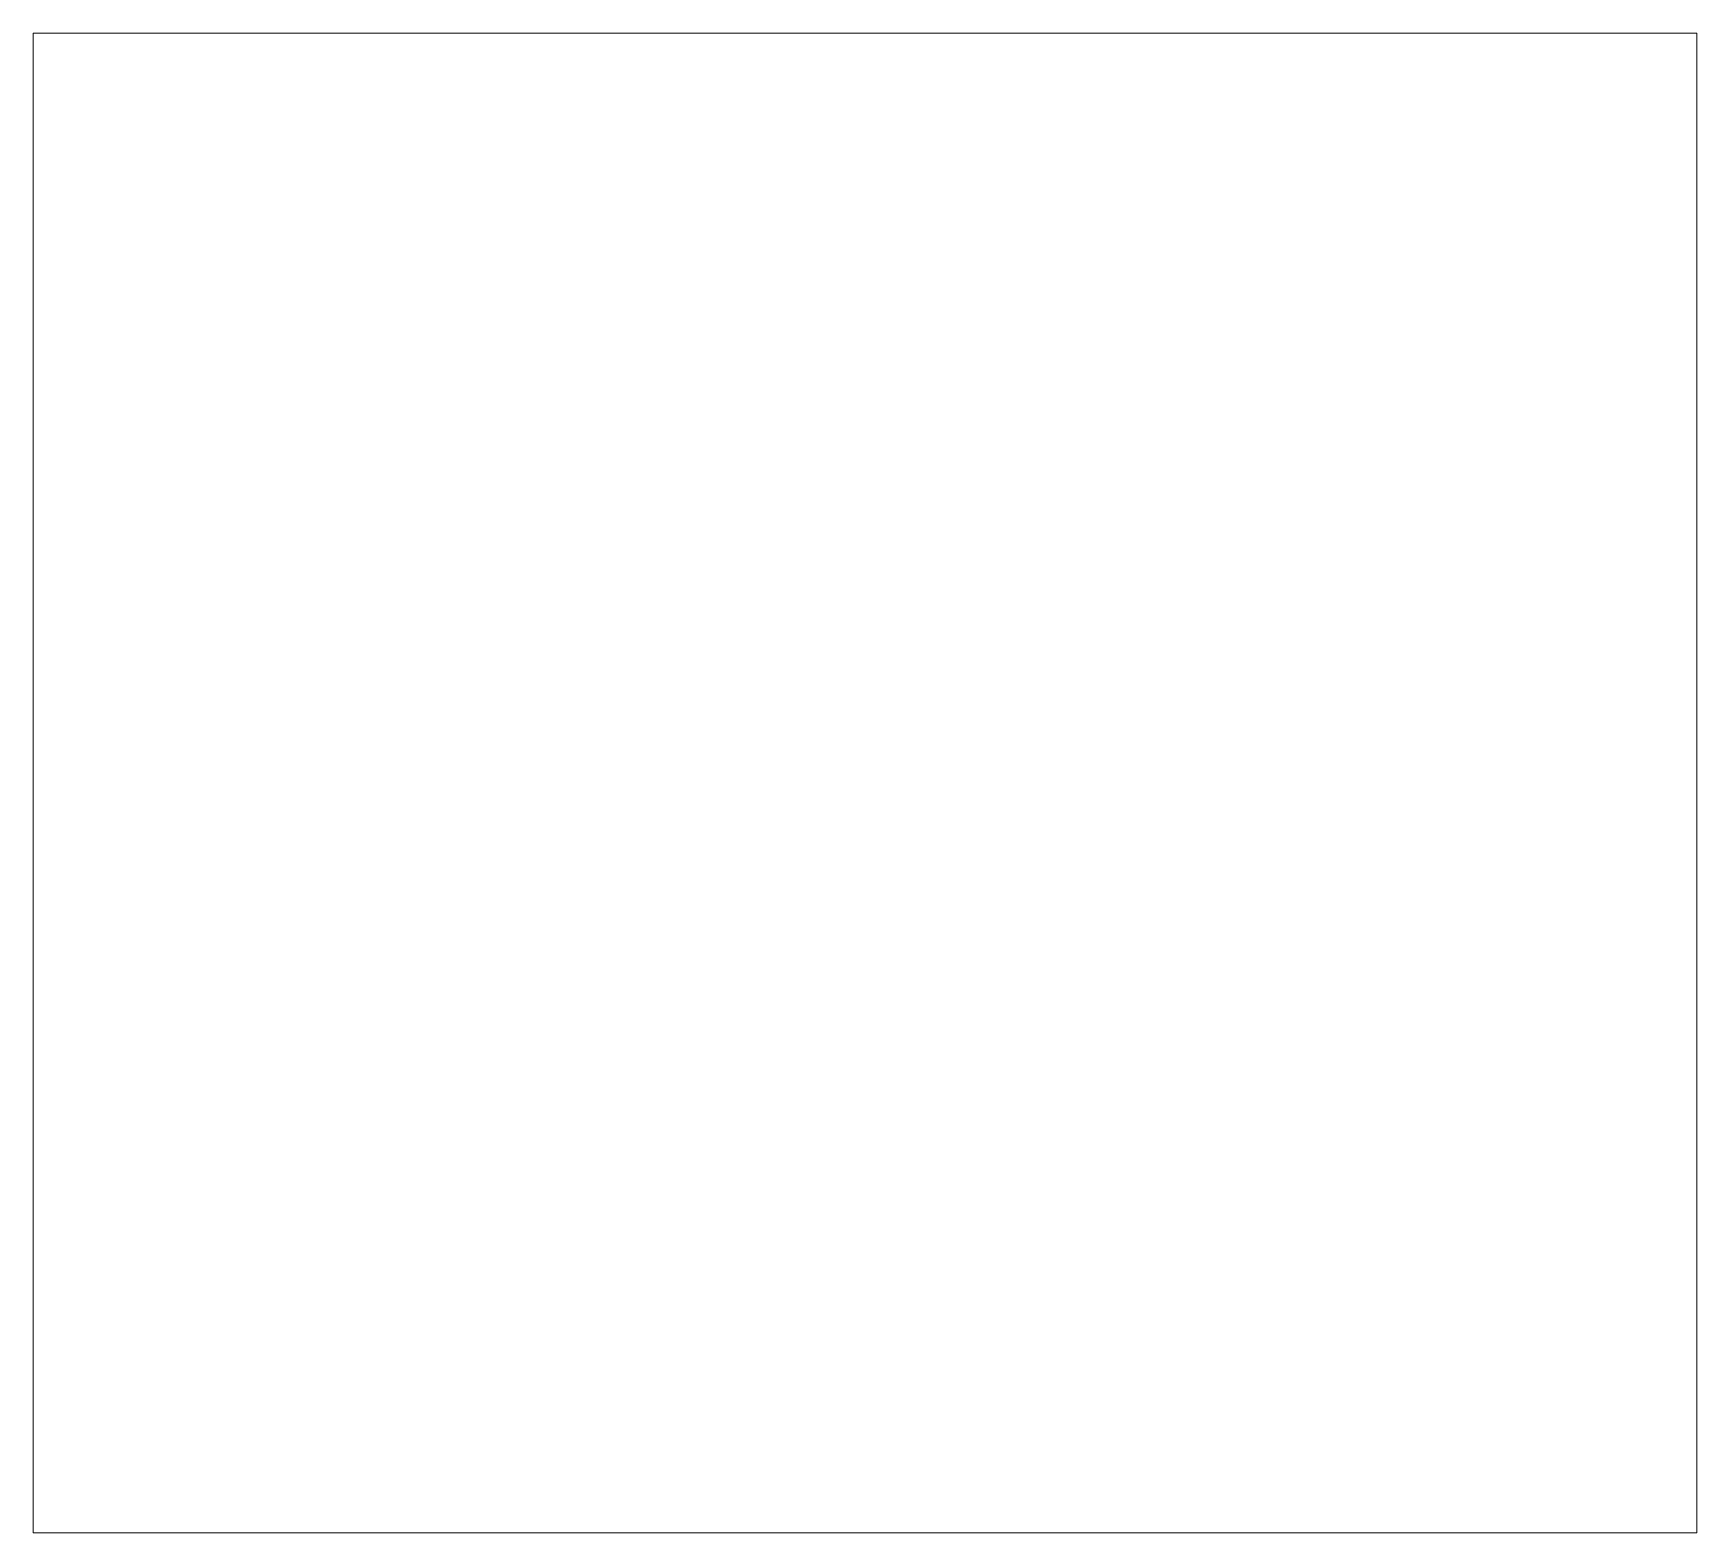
# Model space of a CAD drawing. Header units: inches. Extents: x 17 to 196, y 10 to 268.
# Drawn here: x 46.9 to 168.9, y 157.6 to 267.6 of the extents above; entities that cross this region are included whole.
import ezdxf

# ---------------------------------------------------------------- set-up
doc = ezdxf.new("R2010")
doc.units = ezdxf.units.IN
doc.header["$MEASUREMENT"] = 0
doc.layers.add('Layer 1', color=7, linetype='Continuous')

# ---------------------------------------------------------------- blocks, each defined once
blk = doc.blocks.new('block 34')
at = {"layer": 'Layer 1', "color": 7, "lineweight": 9, "true_color": 0xffffff}
blk.add_lwpolyline([(46.95, 267.63), (46.95, 157.63)], dxfattribs=at)
blk = doc.blocks.new('block 35')
at = {"layer": 'Layer 1', "color": 7, "lineweight": 9, "true_color": 0xffffff}
blk.add_lwpolyline([(168.95, 157.63), (46.95, 157.63)], dxfattribs=at)
blk = doc.blocks.new('block 36')
at = {"layer": 'Layer 1', "color": 7, "lineweight": 9, "true_color": 0xffffff}
blk.add_lwpolyline([(168.95, 157.63), (168.95, 267.63)], dxfattribs=at)
blk = doc.blocks.new('block 37')
at = {"layer": 'Layer 1', "color": 7, "lineweight": 9, "true_color": 0xffffff}
blk.add_lwpolyline([(46.95, 267.63), (168.95, 267.63)], dxfattribs=at)
blk = doc.blocks.new('block 33')
at = {"layer": 'Layer 1'}
for name in ['block 34', 'block 37', 'block 36', 'block 35']:
    blk.add_blockref(name, (0, 0), dxfattribs=at)

msp = doc.modelspace()

# ---------------------------------------------------------------- block references
at = {"layer": 'Layer 1'}
msp.add_blockref('block 33', (0, 0), dxfattribs=at)

doc.saveas('drawing.dxf')
